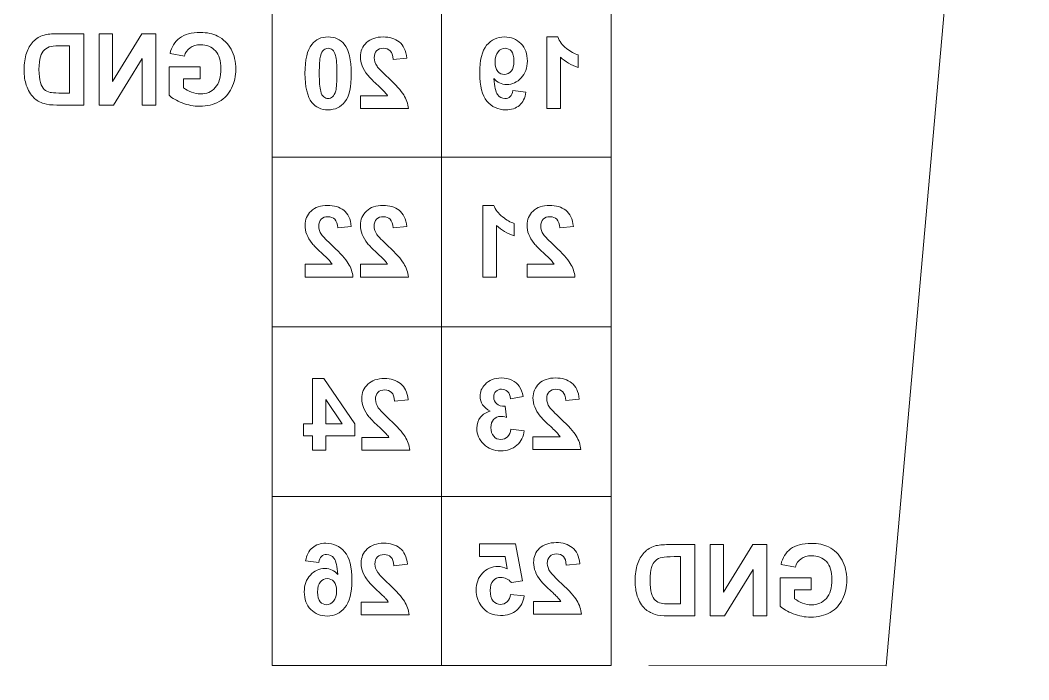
# Model space of a CAD drawing. Header units: inches. Extents: x 15 to 785, y -585 to -15.
# Drawn here: x 420.58 to 456.29, y -130.77 to -107.43 of the extents above; entities that cross this region are included whole.
import ezdxf

# ---------------------------------------------------------------- set-up
doc = ezdxf.new("R2010")
doc.units = ezdxf.units.IN
doc.header["$MEASUREMENT"] = 0
doc.layers.add('Layer 1', color=7, linetype='Continuous')

# ---------------------------------------------------------------- blocks, each defined once
blk = doc.blocks.new('block 2')
at = {"layer": 'Layer 1', "color": 179, "lineweight": 35, "true_color": 0x231f20}
blk.add_open_spline([(785, -570), (785, -578.284), (778.285, -585), (770.001, -585), (770.001, -585), (30.001, -585), (30.001, -585), (21.716, -585), (15.001, -578.284), (15.001, -570), (15.001, -570), (15.001, -30), (15.001, -30), (15.001, -21.716), (21.716, -15), (30.001, -15), (30.001, -15), (770.001, -15), (770.001, -15), (778.285, -15), (785, -21.716), (785, -30), (785, -30), (785, -570), (785, -570)], degree=3, knots=[0, 0, 0, 0, 1, 1, 1, 2, 2, 2, 3, 3, 3, 4, 4, 4, 5, 5, 5, 6, 6, 6, 7, 7, 7, 8, 8, 8, 8], dxfattribs=at)
blk = doc.blocks.new('block 48')
at = {"layer": 'Layer 1', "lineweight": 0}
for points, knots in [([(438.252, -110.441), (438.13, -110.546), (437.971, -110.598), (437.773, -110.598), (437.499, -110.598), (437.276, -110.496), (437.105, -110.292), (436.934, -110.088), (436.848, -109.754), (436.848, -109.293), (436.848, -108.839), (436.93, -108.513), (437.094, -108.315), (437.259, -108.117), (437.469, -108.018), (437.725, -108.018), (437.96, -108.018), (438.154, -108.097), (438.306, -108.253), (438.458, -108.41), (438.535, -108.616), (438.535, -108.872), (438.535, -109.118), (438.462, -109.318), (438.318, -109.471), (438.174, -109.624), (438.003, -109.701), (437.804, -109.701), (437.622, -109.701), (437.469, -109.63), (437.348, -109.489), (437.368, -109.778), (437.412, -109.969), (437.482, -110.061), (437.552, -110.153), (437.637, -110.199), (437.737, -110.199), (437.816, -110.199), (437.88, -110.176), (437.928, -110.13), (437.977, -110.084), (438.006, -110.013), (438.018, -109.918), (438.018, -109.918), (438.487, -109.97), (438.487, -109.97), (438.452, -110.179), (438.374, -110.336), (438.252, -110.441)], [0, 0, 0, 0, 1, 1, 1, 2, 2, 2, 3, 3, 3, 4, 4, 4, 5, 5, 5, 6, 6, 6, 7, 7, 7, 8, 8, 8, 9, 9, 9, 10, 10, 10, 11, 11, 11, 12, 12, 12, 13, 13, 13, 14, 14, 14, 15, 15, 15, 16, 16, 16, 16]), ([(439.22, -108.018), (439.22, -108.018), (439.613, -108.018), (439.613, -108.018), (439.668, -108.172), (439.77, -108.307), (439.918, -108.422), (440.066, -108.538), (440.203, -108.616), (440.33, -108.657), (440.33, -108.657), (440.33, -109.096), (440.33, -109.096), (440.089, -109.017), (439.881, -108.895), (439.704, -108.729), (439.704, -108.729), (439.704, -110.554), (439.704, -110.554), (439.704, -110.554), (439.22, -110.554), (439.22, -110.554), (439.22, -110.554), (439.22, -108.018), (439.22, -108.018)], [0, 0, 0, 0, 1, 1, 1, 2, 2, 2, 3, 3, 3, 4, 4, 4, 5, 5, 5, 6, 6, 6, 7, 7, 7, 8, 8, 8, 8]), ([(437.486, -109.236), (437.551, -109.309), (437.628, -109.346), (437.721, -109.346), (437.818, -109.346), (437.898, -109.308), (437.963, -109.231), (438.027, -109.155), (438.059, -109.035), (438.059, -108.872), (438.059, -108.712), (438.03, -108.596), (437.971, -108.525), (437.911, -108.455), (437.837, -108.419), (437.748, -108.419), (437.653, -108.419), (437.571, -108.462), (437.499, -108.549), (437.427, -108.635), (437.391, -108.756), (437.391, -108.912), (437.391, -109.054), (437.423, -109.163), (437.486, -109.236)], [0, 0, 0, 0, 1, 1, 1, 2, 2, 2, 3, 3, 3, 4, 4, 4, 5, 5, 5, 6, 6, 6, 7, 7, 7, 8, 8, 8, 8])]:
    blk.add_open_spline(points, degree=3, knots=knots, dxfattribs=at)
blk = doc.blocks.new('block 49')
at = {"layer": 'Layer 1', "lineweight": 0}
for points, knots in [([(432.054, -108.277), (432.22, -108.486), (432.302, -108.828), (432.302, -109.304), (432.302, -109.788), (432.227, -110.125), (432.077, -110.314), (431.926, -110.503), (431.728, -110.597), (431.482, -110.597), (431.238, -110.597), (431.047, -110.511), (430.91, -110.339), (430.745, -110.13), (430.662, -109.787), (430.662, -109.309), (430.662, -108.83), (430.744, -108.487), (430.909, -108.281), (431.047, -108.106), (431.238, -108.019), (431.482, -108.019), (431.727, -108.019), (431.917, -108.105), (432.054, -108.277)], [0, 0, 0, 0, 1, 1, 1, 2, 2, 2, 3, 3, 3, 4, 4, 4, 5, 5, 5, 6, 6, 6, 7, 7, 7, 8, 8, 8, 8]), ([(433.589, -110.105), (433.564, -110.061), (433.531, -110.016), (433.49, -109.97), (433.449, -109.925), (433.352, -109.832), (433.2, -109.691), (433.047, -109.551), (432.941, -109.444), (432.883, -109.369), (432.794, -109.257), (432.73, -109.149), (432.689, -109.046), (432.648, -108.943), (432.628, -108.835), (432.628, -108.722), (432.628, -108.522), (432.699, -108.355), (432.841, -108.22), (432.984, -108.086), (433.18, -108.019), (433.429, -108.019), (433.656, -108.019), (433.846, -108.077), (433.997, -108.193), (434.149, -108.309), (434.239, -108.5), (434.268, -108.766), (434.268, -108.766), (433.785, -108.815), (433.785, -108.815), (433.776, -108.673), (433.742, -108.572), (433.682, -108.511), (433.622, -108.45), (433.542, -108.42), (433.441, -108.42), (433.339, -108.42), (433.259, -108.449), (433.2, -108.507), (433.143, -108.565), (433.114, -108.648), (433.114, -108.756), (433.114, -108.853), (433.147, -108.952), (433.214, -109.052), (433.263, -109.125), (433.397, -109.262), (433.615, -109.466), (433.886, -109.717), (434.067, -109.919), (434.159, -110.071), (434.251, -110.223), (434.306, -110.384), (434.325, -110.554), (434.325, -110.554), (432.628, -110.554), (432.628, -110.554), (432.628, -110.554), (432.628, -110.105), (432.628, -110.105), (432.628, -110.105), (433.589, -110.105), (433.589, -110.105)], [0, 0, 0, 0, 1, 1, 1, 2, 2, 2, 3, 3, 3, 4, 4, 4, 5, 5, 5, 6, 6, 6, 7, 7, 7, 8, 8, 8, 9, 9, 9, 10, 10, 10, 11, 11, 11, 12, 12, 12, 13, 13, 13, 14, 14, 14, 15, 15, 15, 16, 16, 16, 17, 17, 17, 18, 18, 18, 19, 19, 19, 20, 20, 20, 21, 21, 21, 21]), ([(431.327, -108.476), (431.281, -108.513), (431.244, -108.588), (431.214, -108.698), (431.184, -108.809), (431.169, -109.013), (431.169, -109.309), (431.169, -109.605), (431.185, -109.815), (431.219, -109.939), (431.244, -110.036), (431.28, -110.103), (431.326, -110.14), (431.371, -110.177), (431.424, -110.196), (431.482, -110.196), (431.541, -110.196), (431.593, -110.178), (431.638, -110.141), (431.684, -110.104), (431.721, -110.03), (431.751, -109.92), (431.781, -109.809), (431.796, -109.605), (431.796, -109.309), (431.796, -109.013), (431.779, -108.802), (431.746, -108.677), (431.721, -108.58), (431.685, -108.513), (431.639, -108.476), (431.593, -108.439), (431.541, -108.42), (431.482, -108.42), (431.424, -108.42), (431.372, -108.439), (431.327, -108.476)], [0, 0, 0, 0, 1, 1, 1, 2, 2, 2, 3, 3, 3, 4, 4, 4, 5, 5, 5, 6, 6, 6, 7, 7, 7, 8, 8, 8, 9, 9, 9, 10, 10, 10, 11, 11, 11, 12, 12, 12, 12])]:
    blk.add_open_spline(points, degree=3, knots=knots, dxfattribs=at)
blk = doc.blocks.new('block 50')
at = {"layer": 'Layer 1', "lineweight": 0}
for points, knots in [([(436.958, -113.98), (436.958, -113.98), (437.351, -113.98), (437.351, -113.98), (437.406, -114.134), (437.507, -114.269), (437.655, -114.384), (437.803, -114.5), (437.941, -114.578), (438.067, -114.619), (438.067, -114.619), (438.067, -115.058), (438.067, -115.058), (437.827, -114.979), (437.619, -114.857), (437.442, -114.692), (437.442, -114.692), (437.442, -116.516), (437.442, -116.516), (437.442, -116.516), (436.958, -116.516), (436.958, -116.516), (436.958, -116.516), (436.958, -113.98), (436.958, -113.98)], [0, 0, 0, 0, 1, 1, 1, 2, 2, 2, 3, 3, 3, 4, 4, 4, 5, 5, 5, 6, 6, 6, 7, 7, 7, 8, 8, 8, 8]), ([(439.485, -116.066), (439.459, -116.022), (439.426, -115.978), (439.386, -115.932), (439.345, -115.886), (439.248, -115.793), (439.096, -115.653), (438.943, -115.513), (438.837, -115.405), (438.779, -115.331), (438.69, -115.218), (438.626, -115.11), (438.585, -115.007), (438.544, -114.905), (438.524, -114.797), (438.524, -114.683), (438.524, -114.483), (438.595, -114.316), (438.737, -114.182), (438.879, -114.047), (439.076, -113.98), (439.324, -113.98), (439.552, -113.98), (439.741, -114.038), (439.893, -114.154), (440.044, -114.27), (440.135, -114.461), (440.164, -114.728), (440.164, -114.728), (439.681, -114.776), (439.681, -114.776), (439.672, -114.635), (439.637, -114.534), (439.578, -114.473), (439.518, -114.412), (439.437, -114.381), (439.337, -114.381), (439.234, -114.381), (439.154, -114.41), (439.096, -114.469), (439.038, -114.527), (439.01, -114.61), (439.01, -114.717), (439.01, -114.815), (439.043, -114.914), (439.109, -115.014), (439.158, -115.086), (439.293, -115.224), (439.51, -115.427), (439.782, -115.679), (439.963, -115.88), (440.055, -116.033), (440.147, -116.185), (440.202, -116.346), (440.22, -116.516), (440.22, -116.516), (438.524, -116.516), (438.524, -116.516), (438.524, -116.516), (438.524, -116.066), (438.524, -116.066), (438.524, -116.066), (439.485, -116.066), (439.485, -116.066)], [0, 0, 0, 0, 1, 1, 1, 2, 2, 2, 3, 3, 3, 4, 4, 4, 5, 5, 5, 6, 6, 6, 7, 7, 7, 8, 8, 8, 9, 9, 9, 10, 10, 10, 11, 11, 11, 12, 12, 12, 13, 13, 13, 14, 14, 14, 15, 15, 15, 16, 16, 16, 17, 17, 17, 18, 18, 18, 19, 19, 19, 20, 20, 20, 21, 21, 21, 21])]:
    blk.add_open_spline(points, degree=3, knots=knots, dxfattribs=at)
blk = doc.blocks.new('block 51')
at = {"layer": 'Layer 1', "lineweight": 0}
for points in [[(431.625, -116.066), (431.6, -116.022), (431.567, -115.978), (431.526, -115.932), (431.485, -115.886), (431.389, -115.793), (431.236, -115.653), (431.083, -115.513), (430.978, -115.405), (430.919, -115.331), (430.831, -115.218), (430.766, -115.11), (430.725, -115.007), (430.684, -114.905), (430.664, -114.797), (430.664, -114.683), (430.664, -114.483), (430.735, -114.316), (430.878, -114.182), (431.02, -114.047), (431.216, -113.98), (431.465, -113.98), (431.693, -113.98), (431.882, -114.038), (432.034, -114.154), (432.185, -114.27), (432.275, -114.461), (432.304, -114.728), (432.304, -114.728), (431.822, -114.776), (431.822, -114.776), (431.812, -114.635), (431.778, -114.534), (431.718, -114.473), (431.659, -114.412), (431.578, -114.381), (431.477, -114.381), (431.375, -114.381), (431.295, -114.41), (431.237, -114.469), (431.179, -114.527), (431.15, -114.61), (431.15, -114.717), (431.15, -114.815), (431.183, -114.914), (431.25, -115.014), (431.299, -115.086), (431.433, -115.224), (431.651, -115.427), (431.922, -115.679), (432.104, -115.88), (432.195, -116.033), (432.287, -116.185), (432.343, -116.346), (432.361, -116.516), (432.361, -116.516), (430.664, -116.516), (430.664, -116.516), (430.664, -116.516), (430.664, -116.066), (430.664, -116.066), (430.664, -116.066), (431.625, -116.066), (431.625, -116.066)], [(433.587, -116.066), (433.562, -116.022), (433.529, -115.978), (433.488, -115.932), (433.447, -115.886), (433.351, -115.793), (433.198, -115.653), (433.045, -115.513), (432.94, -115.405), (432.881, -115.331), (432.793, -115.218), (432.728, -115.11), (432.687, -115.007), (432.646, -114.905), (432.626, -114.797), (432.626, -114.683), (432.626, -114.483), (432.697, -114.316), (432.84, -114.182), (432.982, -114.047), (433.178, -113.98), (433.427, -113.98), (433.654, -113.98), (433.844, -114.038), (433.996, -114.154), (434.147, -114.27), (434.237, -114.461), (434.266, -114.728), (434.266, -114.728), (433.784, -114.776), (433.784, -114.776), (433.774, -114.635), (433.74, -114.534), (433.68, -114.473), (433.621, -114.412), (433.54, -114.381), (433.439, -114.381), (433.337, -114.381), (433.257, -114.41), (433.199, -114.469), (433.141, -114.527), (433.112, -114.61), (433.112, -114.717), (433.112, -114.815), (433.145, -114.914), (433.212, -115.014), (433.261, -115.086), (433.395, -115.224), (433.613, -115.427), (433.884, -115.679), (434.065, -115.88), (434.157, -116.033), (434.249, -116.185), (434.305, -116.346), (434.323, -116.516), (434.323, -116.516), (432.626, -116.516), (432.626, -116.516), (432.626, -116.516), (432.626, -116.066), (432.626, -116.066), (432.626, -116.066), (433.587, -116.066), (433.587, -116.066)]]:
    blk.add_open_spline(points, degree=3, knots=[0, 0, 0, 0, 1, 1, 1, 2, 2, 2, 3, 3, 3, 4, 4, 4, 5, 5, 5, 6, 6, 6, 7, 7, 7, 8, 8, 8, 9, 9, 9, 10, 10, 10, 11, 11, 11, 12, 12, 12, 13, 13, 13, 14, 14, 14, 15, 15, 15, 16, 16, 16, 17, 17, 17, 18, 18, 18, 19, 19, 19, 20, 20, 20, 21, 21, 21, 21], dxfattribs=at)
blk = doc.blocks.new('block 52')
at = {"layer": 'Layer 1', "lineweight": 0}
for points, knots in [([(438.163, -122.47), (438.012, -122.601), (437.823, -122.667), (437.594, -122.667), (437.353, -122.667), (437.152, -122.589), (436.99, -122.433), (436.828, -122.277), (436.747, -122.087), (436.747, -121.866), (436.747, -121.713), (436.79, -121.583), (436.877, -121.475), (436.964, -121.367), (437.079, -121.298), (437.224, -121.266), (436.982, -121.135), (436.861, -120.957), (436.861, -120.736), (436.861, -120.58), (436.92, -120.44), (437.038, -120.316), (437.182, -120.164), (437.372, -120.088), (437.61, -120.088), (437.749, -120.088), (437.874, -120.114), (437.986, -120.167), (438.098, -120.219), (438.185, -120.291), (438.248, -120.382), (438.311, -120.473), (438.357, -120.595), (438.388, -120.748), (438.388, -120.748), (437.942, -120.824), (437.942, -120.824), (437.93, -120.714), (437.894, -120.63), (437.835, -120.572), (437.777, -120.515), (437.706, -120.486), (437.624, -120.486), (437.54, -120.486), (437.473, -120.511), (437.422, -120.562), (437.371, -120.613), (437.346, -120.68), (437.346, -120.765), (437.346, -120.865), (437.381, -120.945), (437.45, -121.005), (437.519, -121.066), (437.618, -121.094), (437.749, -121.091), (437.749, -121.091), (437.803, -121.485), (437.803, -121.485), (437.717, -121.461), (437.643, -121.449), (437.581, -121.449), (437.486, -121.449), (437.407, -121.485), (437.341, -121.556), (437.276, -121.627), (437.243, -121.724), (437.243, -121.845), (437.243, -121.974), (437.277, -122.076), (437.345, -122.152), (437.414, -122.228), (437.498, -122.266), (437.598, -122.266), (437.691, -122.266), (437.77, -122.234), (437.835, -122.171), (437.901, -122.108), (437.941, -122.016), (437.956, -121.897), (437.956, -121.897), (438.425, -121.954), (438.425, -121.954), (438.4, -122.166), (438.313, -122.338), (438.163, -122.47)], [0, 0, 0, 0, 1, 1, 1, 2, 2, 2, 3, 3, 3, 4, 4, 4, 5, 5, 5, 6, 6, 6, 7, 7, 7, 8, 8, 8, 9, 9, 9, 10, 10, 10, 11, 11, 11, 12, 12, 12, 13, 13, 13, 14, 14, 14, 15, 15, 15, 16, 16, 16, 17, 17, 17, 18, 18, 18, 19, 19, 19, 20, 20, 20, 21, 21, 21, 22, 22, 22, 23, 23, 23, 24, 24, 24, 25, 25, 25, 26, 26, 26, 27, 27, 27, 28, 28, 28, 28]), ([(439.696, -122.174), (439.671, -122.131), (439.638, -122.086), (439.597, -122.04), (439.556, -121.994), (439.459, -121.901), (439.307, -121.761), (439.154, -121.621), (439.048, -121.514), (438.99, -121.439), (438.901, -121.326), (438.837, -121.219), (438.796, -121.116), (438.755, -121.013), (438.735, -120.905), (438.735, -120.791), (438.735, -120.591), (438.806, -120.424), (438.948, -120.29), (439.091, -120.155), (439.287, -120.088), (439.536, -120.088), (439.763, -120.088), (439.952, -120.146), (440.104, -120.262), (440.256, -120.378), (440.346, -120.57), (440.374, -120.836), (440.374, -120.836), (439.892, -120.884), (439.892, -120.884), (439.883, -120.743), (439.848, -120.642), (439.789, -120.581), (439.729, -120.52), (439.649, -120.49), (439.548, -120.49), (439.445, -120.49), (439.365, -120.519), (439.307, -120.577), (439.249, -120.635), (439.22, -120.718), (439.22, -120.826), (439.22, -120.923), (439.254, -121.022), (439.32, -121.122), (439.37, -121.194), (439.504, -121.332), (439.722, -121.535), (439.993, -121.787), (440.174, -121.989), (440.266, -122.141), (440.358, -122.293), (440.413, -122.454), (440.431, -122.624), (440.431, -122.624), (438.735, -122.624), (438.735, -122.624), (438.735, -122.624), (438.735, -122.174), (438.735, -122.174), (438.735, -122.174), (439.696, -122.174), (439.696, -122.174)], [0, 0, 0, 0, 1, 1, 1, 2, 2, 2, 3, 3, 3, 4, 4, 4, 5, 5, 5, 6, 6, 6, 7, 7, 7, 8, 8, 8, 9, 9, 9, 10, 10, 10, 11, 11, 11, 12, 12, 12, 13, 13, 13, 14, 14, 14, 15, 15, 15, 16, 16, 16, 17, 17, 17, 18, 18, 18, 19, 19, 19, 20, 20, 20, 21, 21, 21, 21])]:
    blk.add_open_spline(points, degree=3, knots=knots, dxfattribs=at)
blk = doc.blocks.new('block 53')
at = {"layer": 'Layer 1', "lineweight": 0}
for points in [[(430.929, -122.645), (430.929, -122.137), (430.616, -122.137), (430.616, -121.712), (430.929, -121.712), (430.929, -120.11), (431.336, -120.11), (432.431, -121.713), (432.431, -122.137), (431.398, -122.137), (431.398, -122.645), (430.929, -122.645)], [(431.978, -121.712), (431.398, -120.849), (431.398, -121.712), (431.978, -121.712)]]:
    blk.add_lwpolyline(points, dxfattribs=at)
blk.add_open_spline([(433.636, -122.196), (433.61, -122.152), (433.577, -122.107), (433.536, -122.061), (433.496, -122.015), (433.399, -121.922), (433.246, -121.782), (433.094, -121.642), (432.988, -121.535), (432.929, -121.46), (432.841, -121.347), (432.776, -121.24), (432.736, -121.137), (432.695, -121.034), (432.674, -120.926), (432.674, -120.812), (432.674, -120.613), (432.746, -120.446), (432.888, -120.311), (433.03, -120.177), (433.226, -120.11), (433.475, -120.11), (433.703, -120.11), (433.892, -120.168), (434.044, -120.284), (434.195, -120.4), (434.286, -120.591), (434.314, -120.857), (434.314, -120.857), (433.832, -120.905), (433.832, -120.905), (433.823, -120.764), (433.788, -120.663), (433.729, -120.602), (433.669, -120.541), (433.588, -120.511), (433.487, -120.511), (433.385, -120.511), (433.305, -120.54), (433.247, -120.598), (433.189, -120.656), (433.16, -120.739), (433.16, -120.847), (433.16, -120.944), (433.194, -121.043), (433.26, -121.143), (433.309, -121.216), (433.443, -121.353), (433.661, -121.557), (433.933, -121.808), (434.114, -122.01), (434.206, -122.162), (434.298, -122.314), (434.353, -122.475), (434.371, -122.645), (434.371, -122.645), (432.674, -122.645), (432.674, -122.645), (432.674, -122.645), (432.674, -122.196), (432.674, -122.196), (432.674, -122.196), (433.636, -122.196), (433.636, -122.196)], degree=3, knots=[0, 0, 0, 0, 1, 1, 1, 2, 2, 2, 3, 3, 3, 4, 4, 4, 5, 5, 5, 6, 6, 6, 7, 7, 7, 8, 8, 8, 9, 9, 9, 10, 10, 10, 11, 11, 11, 12, 12, 12, 13, 13, 13, 14, 14, 14, 15, 15, 15, 16, 16, 16, 17, 17, 17, 18, 18, 18, 19, 19, 19, 20, 20, 20, 21, 21, 21, 21], dxfattribs=at)
blk = doc.blocks.new('block 54')
at = {"layer": 'Layer 1', "lineweight": 0}
for points in [[(438.159, -128.306), (438.012, -128.431), (437.822, -128.494), (437.589, -128.494), (437.297, -128.494), (437.07, -128.382), (436.905, -128.159), (436.784, -127.996), (436.724, -127.811), (436.724, -127.603), (436.724, -127.354), (436.799, -127.151), (436.948, -126.995), (437.097, -126.839), (437.28, -126.761), (437.494, -126.761), (437.607, -126.761), (437.717, -126.788), (437.825, -126.842), (437.825, -126.842), (437.749, -126.413), (437.749, -126.413), (437.749, -126.413), (436.836, -126.413), (436.836, -126.413), (436.836, -126.413), (436.836, -125.96), (436.836, -125.96), (436.836, -125.96), (438.116, -125.96), (438.116, -125.96), (438.116, -125.96), (438.364, -127.274), (438.364, -127.274), (438.364, -127.274), (437.971, -127.331), (437.971, -127.331), (437.861, -127.208), (437.737, -127.147), (437.597, -127.147), (437.486, -127.147), (437.396, -127.186), (437.326, -127.263), (437.257, -127.341), (437.222, -127.457), (437.222, -127.612), (437.222, -127.777), (437.257, -127.901), (437.327, -127.983), (437.397, -128.065), (437.483, -128.106), (437.584, -128.106), (437.673, -128.106), (437.75, -128.074), (437.818, -128.01), (437.886, -127.947), (437.926, -127.86), (437.94, -127.751), (437.94, -127.751), (438.423, -127.801), (438.423, -127.801), (438.394, -128.012), (438.306, -128.181), (438.159, -128.306)], [(439.718, -128.001), (439.693, -127.957), (439.66, -127.912), (439.619, -127.867), (439.578, -127.821), (439.482, -127.728), (439.329, -127.588), (439.176, -127.447), (439.07, -127.34), (439.012, -127.265), (438.923, -127.153), (438.859, -127.045), (438.818, -126.942), (438.777, -126.84), (438.757, -126.731), (438.757, -126.618), (438.757, -126.418), (438.828, -126.251), (438.97, -126.117), (439.113, -125.982), (439.309, -125.915), (439.558, -125.915), (439.785, -125.915), (439.975, -125.973), (440.126, -126.089), (440.278, -126.205), (440.368, -126.396), (440.397, -126.663), (440.397, -126.663), (439.914, -126.711), (439.914, -126.711), (439.905, -126.57), (439.871, -126.469), (439.811, -126.408), (439.752, -126.347), (439.671, -126.316), (439.57, -126.316), (439.468, -126.316), (439.388, -126.345), (439.329, -126.403), (439.271, -126.461), (439.242, -126.544), (439.242, -126.652), (439.242, -126.75), (439.276, -126.849), (439.342, -126.948), (439.392, -127.021), (439.526, -127.159), (439.744, -127.362), (440.015, -127.613), (440.196, -127.815), (440.288, -127.968), (440.38, -128.119), (440.435, -128.281), (440.454, -128.451), (440.454, -128.451), (438.757, -128.451), (438.757, -128.451), (438.757, -128.451), (438.757, -128.001), (438.757, -128.001), (438.757, -128.001), (439.718, -128.001), (439.718, -128.001)]]:
    blk.add_open_spline(points, degree=3, knots=[0, 0, 0, 0, 1, 1, 1, 2, 2, 2, 3, 3, 3, 4, 4, 4, 5, 5, 5, 6, 6, 6, 7, 7, 7, 8, 8, 8, 9, 9, 9, 10, 10, 10, 11, 11, 11, 12, 12, 12, 13, 13, 13, 14, 14, 14, 15, 15, 15, 16, 16, 16, 17, 17, 17, 18, 18, 18, 19, 19, 19, 20, 20, 20, 21, 21, 21, 21], dxfattribs=at)
blk = doc.blocks.new('block 55')
at = {"layer": 'Layer 1', "lineweight": 0}
for points, knots in [([(430.925, -126.098), (431.051, -125.99), (431.21, -125.937), (431.401, -125.937), (431.675, -125.937), (431.897, -126.039), (432.068, -126.243), (432.239, -126.448), (432.325, -126.781), (432.325, -127.244), (432.325, -127.695), (432.243, -128.02), (432.078, -128.218), (431.914, -128.416), (431.705, -128.515), (431.45, -128.515), (431.212, -128.515), (431.017, -128.437), (430.866, -128.281), (430.714, -128.125), (430.638, -127.918), (430.638, -127.659), (430.638, -127.416), (430.71, -127.217), (430.855, -127.063), (430.999, -126.909), (431.172, -126.832), (431.374, -126.832), (431.553, -126.832), (431.703, -126.904), (431.823, -127.046), (431.805, -126.756), (431.761, -126.564), (431.69, -126.472), (431.619, -126.38), (431.533, -126.335), (431.431, -126.335), (431.354, -126.335), (431.291, -126.358), (431.243, -126.403), (431.195, -126.449), (431.165, -126.521), (431.153, -126.617), (431.153, -126.617), (430.685, -126.565), (430.685, -126.565), (430.719, -126.361), (430.8, -126.205), (430.925, -126.098)], [0, 0, 0, 0, 1, 1, 1, 2, 2, 2, 3, 3, 3, 4, 4, 4, 5, 5, 5, 6, 6, 6, 7, 7, 7, 8, 8, 8, 9, 9, 9, 10, 10, 10, 11, 11, 11, 12, 12, 12, 13, 13, 13, 14, 14, 14, 15, 15, 15, 16, 16, 16, 16]), ([(433.613, -128.023), (433.588, -127.979), (433.555, -127.934), (433.514, -127.888), (433.473, -127.842), (433.376, -127.749), (433.224, -127.609), (433.071, -127.469), (432.965, -127.362), (432.907, -127.287), (432.818, -127.174), (432.754, -127.067), (432.713, -126.964), (432.672, -126.861), (432.652, -126.753), (432.652, -126.639), (432.652, -126.44), (432.723, -126.273), (432.866, -126.138), (433.008, -126.004), (433.204, -125.937), (433.453, -125.937), (433.68, -125.937), (433.87, -125.995), (434.021, -126.111), (434.173, -126.227), (434.263, -126.418), (434.292, -126.684), (434.292, -126.684), (433.81, -126.732), (433.81, -126.732), (433.8, -126.591), (433.766, -126.49), (433.706, -126.429), (433.647, -126.368), (433.566, -126.338), (433.465, -126.338), (433.363, -126.338), (433.283, -126.367), (433.225, -126.425), (433.167, -126.483), (433.138, -126.566), (433.138, -126.674), (433.138, -126.771), (433.171, -126.87), (433.238, -126.97), (433.287, -127.043), (433.421, -127.18), (433.639, -127.384), (433.91, -127.635), (434.091, -127.837), (434.183, -127.989), (434.275, -128.141), (434.33, -128.302), (434.349, -128.472), (434.349, -128.472), (432.652, -128.472), (432.652, -128.472), (432.652, -128.472), (432.652, -128.023), (432.652, -128.023), (432.652, -128.023), (433.613, -128.023), (433.613, -128.023)], [0, 0, 0, 0, 1, 1, 1, 2, 2, 2, 3, 3, 3, 4, 4, 4, 5, 5, 5, 6, 6, 6, 7, 7, 7, 8, 8, 8, 9, 9, 9, 10, 10, 10, 11, 11, 11, 12, 12, 12, 13, 13, 13, 14, 14, 14, 15, 15, 15, 16, 16, 16, 17, 17, 17, 18, 18, 18, 19, 19, 19, 20, 20, 20, 21, 21, 21, 21]), ([(431.686, -127.298), (431.621, -127.225), (431.543, -127.189), (431.45, -127.189), (431.353, -127.189), (431.273, -127.227), (431.208, -127.304), (431.144, -127.38), (431.112, -127.5), (431.112, -127.664), (431.112, -127.824), (431.142, -127.939), (431.202, -128.009), (431.261, -128.079), (431.336, -128.114), (431.426, -128.114), (431.519, -128.114), (431.601, -128.071), (431.674, -127.986), (431.746, -127.9), (431.782, -127.779), (431.782, -127.621), (431.782, -127.479), (431.75, -127.371), (431.686, -127.298)], [0, 0, 0, 0, 1, 1, 1, 2, 2, 2, 3, 3, 3, 4, 4, 4, 5, 5, 5, 6, 6, 6, 7, 7, 7, 8, 8, 8, 8])]:
    blk.add_open_spline(points, degree=3, knots=knots, dxfattribs=at)
blk = doc.blocks.new('block 63')
at = {"layer": 'Layer 1', "lineweight": 0}
blk.add_lwpolyline([(424.904, -110.429), (424.904, -108.782), (423.886, -110.429), (423.375, -110.429), (423.375, -107.904), (423.848, -107.904), (423.848, -109.59), (424.882, -107.904), (425.378, -107.904), (425.378, -110.429), (424.904, -110.429)], dxfattribs=at)
for points, knots in [([(422.837, -110.429), (422.837, -110.429), (421.877, -110.429), (421.877, -110.429), (421.689, -110.429), (421.539, -110.411), (421.426, -110.376), (421.276, -110.327), (421.156, -110.26), (421.068, -110.174), (420.951, -110.06), (420.861, -109.911), (420.798, -109.728), (420.746, -109.577), (420.72, -109.398), (420.72, -109.19), (420.72, -108.954), (420.747, -108.755), (420.803, -108.593), (420.858, -108.432), (420.938, -108.296), (421.044, -108.184), (421.149, -108.073), (421.277, -107.996), (421.425, -107.952), (421.535, -107.92), (421.695, -107.904), (421.905, -107.904), (421.905, -107.904), (422.837, -107.904), (422.837, -107.904), (422.837, -107.904), (422.837, -110.429), (422.837, -110.429)], [0, 0, 0, 0, 1, 1, 1, 2, 2, 2, 3, 3, 3, 4, 4, 4, 5, 5, 5, 6, 6, 6, 7, 7, 7, 8, 8, 8, 9, 9, 9, 10, 10, 10, 11, 11, 11, 11]), ([(426.368, -109.5), (426.368, -109.5), (426.368, -109.821), (426.368, -109.821), (426.445, -109.88), (426.537, -109.931), (426.645, -109.973), (426.752, -110.015), (426.859, -110.036), (426.966, -110.036), (427.182, -110.036), (427.357, -109.961), (427.489, -109.812), (427.623, -109.661), (427.689, -109.437), (427.689, -109.137), (427.689, -108.859), (427.624, -108.65), (427.492, -108.508), (427.361, -108.367), (427.184, -108.296), (426.961, -108.296), (426.814, -108.296), (426.691, -108.332), (426.593, -108.404), (426.495, -108.476), (426.428, -108.574), (426.393, -108.698), (426.393, -108.698), (425.886, -108.603), (425.886, -108.603), (425.936, -108.371), (426.05, -108.189), (426.226, -108.058), (426.402, -107.926), (426.648, -107.861), (426.961, -107.861), (427.202, -107.861), (427.403, -107.903), (427.565, -107.986), (427.778, -108.096), (427.939, -108.252), (428.05, -108.457), (428.16, -108.661), (428.215, -108.895), (428.215, -109.158), (428.215, -109.4), (428.165, -109.624), (428.067, -109.83), (427.968, -110.037), (427.82, -110.195), (427.624, -110.306), (427.427, -110.417), (427.197, -110.472), (426.933, -110.472), (426.725, -110.472), (426.52, -110.433), (426.317, -110.354), (426.115, -110.275), (425.96, -110.184), (425.853, -110.081), (425.853, -110.081), (425.853, -109.075), (425.853, -109.075), (425.853, -109.075), (426.952, -109.075), (426.952, -109.075), (426.952, -109.075), (426.952, -109.5), (426.952, -109.5), (426.952, -109.5), (426.368, -109.5), (426.368, -109.5)], [0, 0, 0, 0, 1, 1, 1, 2, 2, 2, 3, 3, 3, 4, 4, 4, 5, 5, 5, 6, 6, 6, 7, 7, 7, 8, 8, 8, 9, 9, 9, 10, 10, 10, 11, 11, 11, 12, 12, 12, 13, 13, 13, 14, 14, 14, 15, 15, 15, 16, 16, 16, 17, 17, 17, 18, 18, 18, 19, 19, 19, 20, 20, 20, 21, 21, 21, 22, 22, 22, 23, 23, 23, 24, 24, 24, 24]), ([(422.098, -108.331), (421.89, -108.331), (421.751, -108.339), (421.68, -108.355), (421.584, -108.376), (421.505, -108.415), (421.443, -108.474), (421.381, -108.532), (421.333, -108.614), (421.299, -108.718), (421.264, -108.823), (421.247, -108.973), (421.247, -109.168), (421.247, -109.363), (421.264, -109.517), (421.299, -109.63), (421.333, -109.744), (421.378, -109.825), (421.432, -109.874), (421.487, -109.924), (421.556, -109.959), (421.638, -109.979), (421.701, -109.996), (421.804, -110.003), (421.946, -110.003), (421.946, -110.003), (422.327, -110.003), (422.327, -110.003), (422.327, -110.003), (422.327, -108.331), (422.327, -108.331), (422.327, -108.331), (422.098, -108.331), (422.098, -108.331)], [0, 0, 0, 0, 1, 1, 1, 2, 2, 2, 3, 3, 3, 4, 4, 4, 5, 5, 5, 6, 6, 6, 7, 7, 7, 8, 8, 8, 9, 9, 9, 10, 10, 10, 11, 11, 11, 11])]:
    blk.add_open_spline(points, degree=3, knots=knots, dxfattribs=at)
blk = doc.blocks.new('block 64')
at = {"layer": 'Layer 1', "lineweight": 0}
blk.add_lwpolyline([(446.534, -128.511), (446.534, -126.864), (445.517, -128.511), (445.005, -128.511), (445.005, -125.986), (445.479, -125.986), (445.479, -127.672), (446.512, -125.986), (447.008, -125.986), (447.008, -128.511), (446.534, -128.511)], dxfattribs=at)
for points, knots in [([(444.467, -128.511), (444.467, -128.511), (443.508, -128.511), (443.508, -128.511), (443.32, -128.511), (443.169, -128.493), (443.057, -128.457), (442.906, -128.409), (442.787, -128.342), (442.699, -128.256), (442.581, -128.142), (442.491, -127.993), (442.428, -127.81), (442.376, -127.659), (442.351, -127.48), (442.351, -127.272), (442.351, -127.036), (442.378, -126.837), (442.433, -126.675), (442.488, -126.514), (442.569, -126.378), (442.674, -126.266), (442.78, -126.155), (442.907, -126.078), (443.055, -126.034), (443.165, -126.002), (443.326, -125.986), (443.536, -125.986), (443.536, -125.986), (444.467, -125.986), (444.467, -125.986), (444.467, -125.986), (444.467, -128.511), (444.467, -128.511)], [0, 0, 0, 0, 1, 1, 1, 2, 2, 2, 3, 3, 3, 4, 4, 4, 5, 5, 5, 6, 6, 6, 7, 7, 7, 8, 8, 8, 9, 9, 9, 10, 10, 10, 11, 11, 11, 11]), ([(447.998, -127.582), (447.998, -127.582), (447.998, -127.903), (447.998, -127.903), (448.076, -127.962), (448.168, -128.013), (448.275, -128.055), (448.382, -128.097), (448.49, -128.118), (448.597, -128.118), (448.812, -128.118), (448.987, -128.043), (449.12, -127.893), (449.253, -127.743), (449.32, -127.519), (449.32, -127.219), (449.32, -126.941), (449.254, -126.731), (449.123, -126.59), (448.991, -126.449), (448.814, -126.378), (448.591, -126.378), (448.444, -126.378), (448.322, -126.414), (448.223, -126.486), (448.125, -126.558), (448.058, -126.656), (448.023, -126.78), (448.023, -126.78), (447.516, -126.685), (447.516, -126.685), (447.567, -126.453), (447.68, -126.271), (447.857, -126.14), (448.033, -126.008), (448.278, -125.943), (448.591, -125.943), (448.832, -125.943), (449.034, -125.985), (449.196, -126.068), (449.408, -126.177), (449.569, -126.334), (449.68, -126.539), (449.79, -126.743), (449.845, -126.977), (449.845, -127.24), (449.845, -127.482), (449.796, -127.706), (449.697, -127.912), (449.598, -128.118), (449.451, -128.277), (449.255, -128.388), (449.058, -128.498), (448.828, -128.554), (448.563, -128.554), (448.356, -128.554), (448.151, -128.515), (447.948, -128.436), (447.745, -128.357), (447.591, -128.266), (447.484, -128.163), (447.484, -128.163), (447.484, -127.157), (447.484, -127.157), (447.484, -127.157), (448.583, -127.157), (448.583, -127.157), (448.583, -127.157), (448.583, -127.582), (448.583, -127.582), (448.583, -127.582), (447.998, -127.582), (447.998, -127.582)], [0, 0, 0, 0, 1, 1, 1, 2, 2, 2, 3, 3, 3, 4, 4, 4, 5, 5, 5, 6, 6, 6, 7, 7, 7, 8, 8, 8, 9, 9, 9, 10, 10, 10, 11, 11, 11, 12, 12, 12, 13, 13, 13, 14, 14, 14, 15, 15, 15, 16, 16, 16, 17, 17, 17, 18, 18, 18, 19, 19, 19, 20, 20, 20, 21, 21, 21, 22, 22, 22, 23, 23, 23, 24, 24, 24, 24]), ([(443.729, -126.413), (443.521, -126.413), (443.381, -126.421), (443.31, -126.437), (443.215, -126.458), (443.136, -126.497), (443.074, -126.556), (443.012, -126.614), (442.964, -126.696), (442.929, -126.8), (442.895, -126.905), (442.878, -127.055), (442.878, -127.25), (442.878, -127.445), (442.895, -127.599), (442.929, -127.712), (442.964, -127.826), (443.008, -127.907), (443.063, -127.956), (443.117, -128.005), (443.186, -128.041), (443.268, -128.061), (443.332, -128.077), (443.434, -128.085), (443.577, -128.085), (443.577, -128.085), (443.957, -128.085), (443.957, -128.085), (443.957, -128.085), (443.957, -126.413), (443.957, -126.413), (443.957, -126.413), (443.729, -126.413), (443.729, -126.413)], [0, 0, 0, 0, 1, 1, 1, 2, 2, 2, 3, 3, 3, 4, 4, 4, 5, 5, 5, 6, 6, 6, 7, 7, 7, 8, 8, 8, 9, 9, 9, 10, 10, 10, 11, 11, 11, 11])]:
    blk.add_open_spline(points, degree=3, knots=knots, dxfattribs=at)

msp = doc.modelspace()

# ---------------------------------------------------------------- linework, layer by layer
at = {"layer": 'Layer 1', "color": 30, "lineweight": 9, "true_color": 0xf5821f}
for points in [[(429.499, -130.271), (441.499, -130.271), (441.499, -52.271), (429.499, -52.271), (429.499, -130.271)], [(435.499, -130.271), (435.499, -52.271)], [(442.837, -130.271), (451.238, -130.272), (455, -87.83)], [(441.499, -112.278), (429.499, -112.278)], [(441.499, -118.278), (429.499, -118.278)], [(441.499, -124.279), (429.499, -124.279)]]:
    msp.add_lwpolyline(points, dxfattribs=at)
at = {"layer": 'Layer 1', "color": 179, "lineweight": 35, "true_color": 0x231f20}
msp.add_open_spline([(468.618, -41.271), (468.618, -38.509), (466.379, -36.27), (463.618, -36.27), (463.618, -36.27), (463.582, -36.271), (463.582, -36.271), (463.582, -36.271), (366.582, -36.271), (366.582, -36.271), (361.059, -36.271), (356.582, -40.748), (356.582, -46.271), (356.582, -46.271), (356.582, -136.271), (356.582, -136.271), (356.582, -141.794), (361.059, -146.271), (366.582, -146.271), (366.582, -146.271), (508.627, -146.271), (508.627, -146.271), (514.15, -146.271), (518.627, -141.794), (518.627, -136.271), (518.627, -136.271), (518.627, -46.271), (518.627, -46.271), (518.627, -40.748), (514.15, -36.271), (508.627, -36.271), (508.627, -36.271), (502.583, -36.271), (502.583, -36.271), (502.583, -36.271), (502.582, -36.27), (502.582, -36.27), (499.821, -36.27), (497.582, -38.509), (497.582, -41.271), (497.582, -41.271), (497.582, -41.271), (497.582, -41.271), (497.582, -41.271), (497.582, -44.271), (497.582, -44.271), (497.582, -47.033), (495.343, -49.272), (492.583, -49.272), (492.583, -49.272), (473.582, -49.272), (473.582, -49.272), (470.821, -49.272), (468.582, -47.033), (468.582, -44.271), (468.582, -44.271), (468.618, -44.271), (468.618, -44.271), (468.618, -44.271), (468.618, -41.271), (468.618, -41.271)], degree=3, knots=[0, 0, 0, 0, 1, 1, 1, 2, 2, 2, 3, 3, 3, 4, 4, 4, 5, 5, 5, 6, 6, 6, 7, 7, 7, 8, 8, 8, 9, 9, 9, 10, 10, 10, 11, 11, 11, 12, 12, 12, 13, 13, 13, 14, 14, 14, 15, 15, 15, 16, 16, 16, 17, 17, 17, 18, 18, 18, 19, 19, 19, 20, 20, 20, 20], dxfattribs=at)

# ---------------------------------------------------------------- block references
at = {"layer": 'Layer 1'}
for name in ['block 2', 'block 63', 'block 49', 'block 48', 'block 51', 'block 50', 'block 53', 'block 52', 'block 55', 'block 54', 'block 64']:
    msp.add_blockref(name, (0, 0), dxfattribs=at)

doc.saveas('drawing.dxf')
